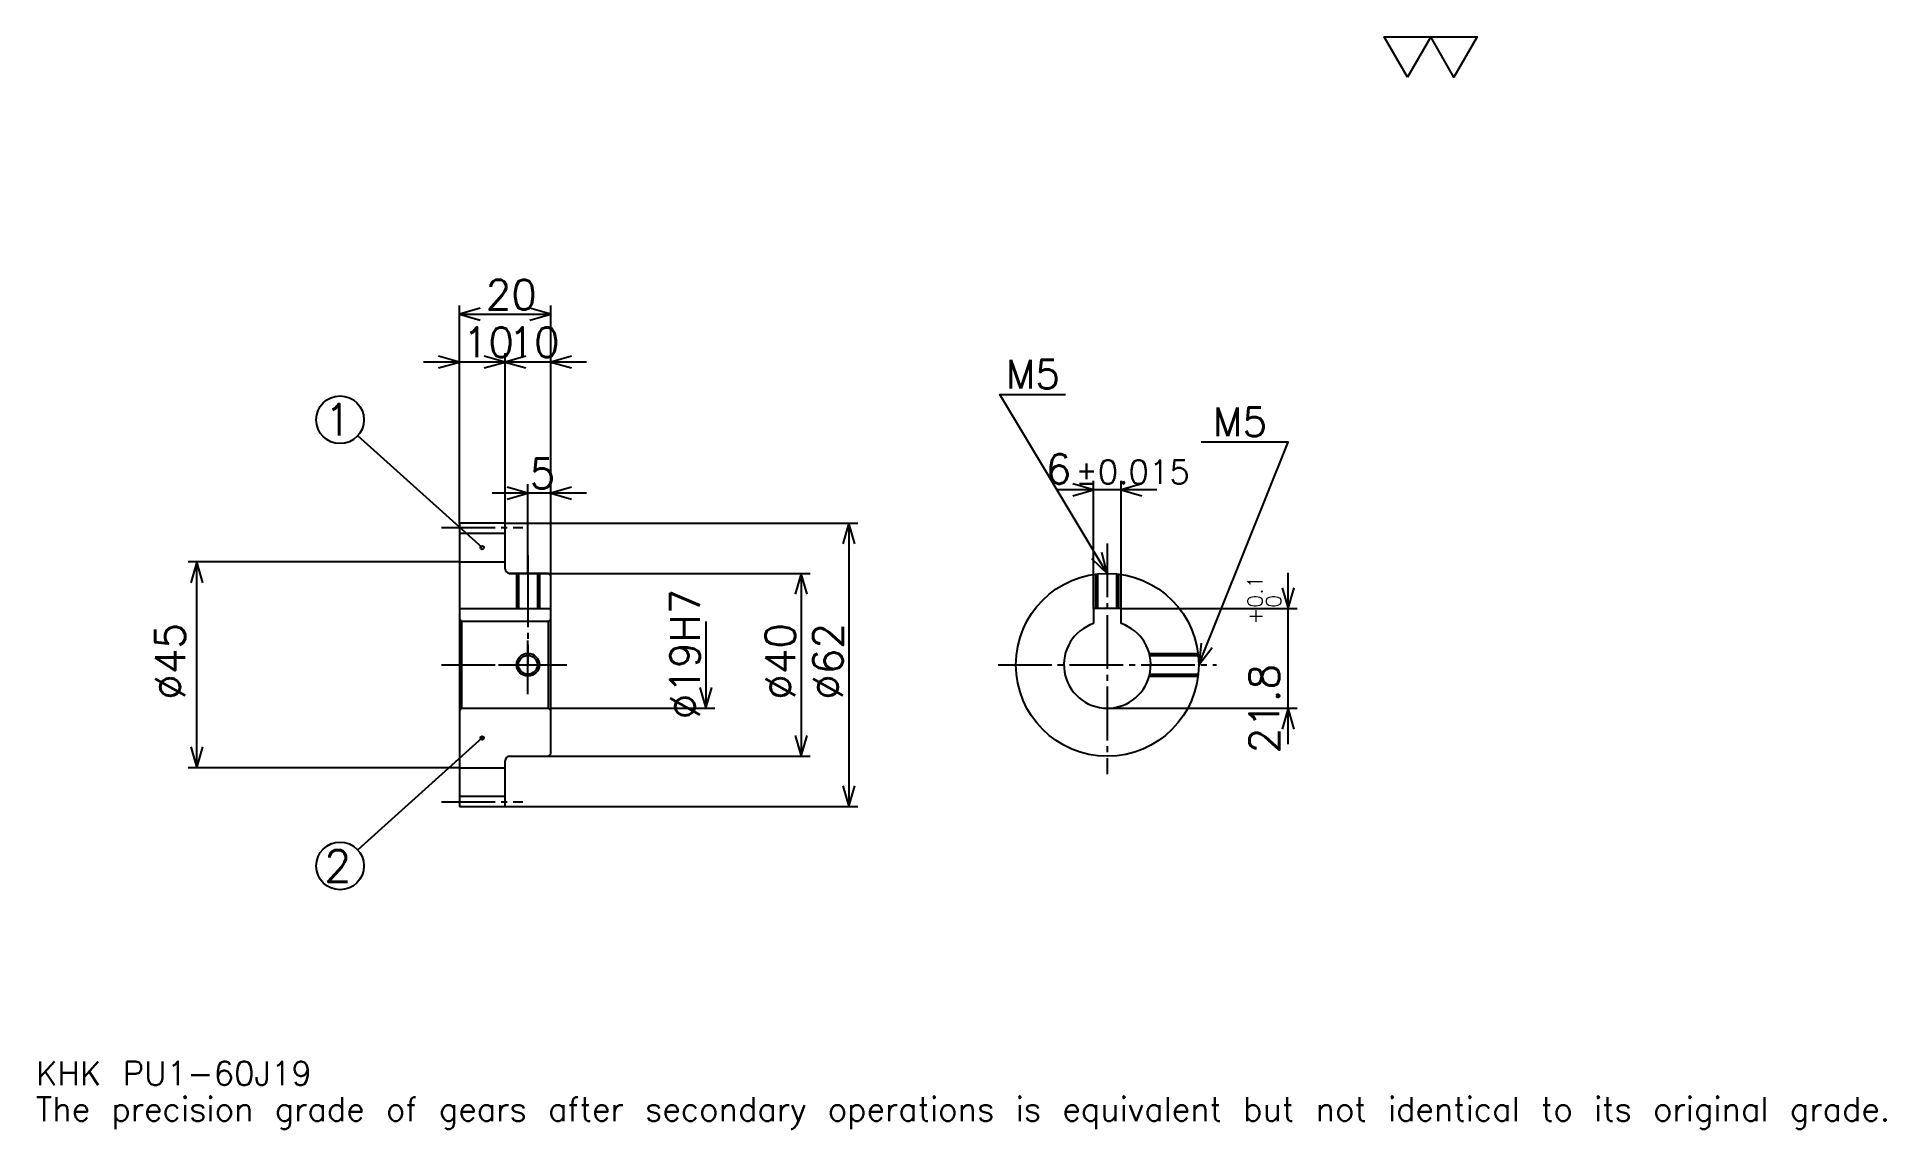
# Model space of a CAD drawing. Extents: x 13 to 418, y 5 to 244.
import ezdxf

# ---------------------------------------------------------------- set-up
doc = ezdxf.new("R2010")
doc.units = 0
doc.linetypes.add('DASHDOT', pattern=[15.652174, 11.73913, -1.304348, 1.304348, -1.304348])
doc.layers.get('0').update_dxf_attribs({"linetype": 'CONTINUOUS'})
doc.layers.add('DASHDOT', color=6, linetype='DASHDOT')
doc.styles.add('KANJI', font='TXT', dxfattribs={"bigfont": 'BIGFONT'})

msp = doc.modelspace()

# ---------------------------------------------------------------- linework, layer by layer
at = {"color": 5}
for p, q in [((105.652168, 137.304352), (105.652168, 184.91304)), ((105.652168, 182.956512), (125.652168, 182.956512)), ((125.652168, 137.304352), (125.652168, 184.91304)), ((115.652168, 137.304352), (115.652168, 174.478256)), ((123.478256, 172.521729), (97.82608, 172.521729)), ((133.478256, 172.521729), (107.82608, 172.521729)), ((110.652168, 131.929352), (83.444283, 156.402176)), ((120.652168, 137.304352), (120.652168, 145.782608)), ((244.391296, 118.604347), (244.391296, 146.521744)), ((250.391296, 118.604347), (250.391296, 146.521744)), ((133.478256, 143.82608), (112.82608, 143.82608)), ((258.217377, 144.565216), (236.565216, 144.565216)), ((105.652168, 137.204346), (105.652168, 137.304352)), ((115.55217, 137.304352), (125.652168, 137.304352)), ((115.652168, 137.204346), (115.652168, 137.304352)), ((120.652168, 126.304344), (120.652168, 137.304352)), ((120.652168, 126.304344), (120.652168, 137.304352)), ((125.652168, 137.304352), (192.82608, 137.304352)), ((125.652168, 125.804344), (125.652168, 137.304352)), ((190.869568, 137.304352), (190.869568, 75.304344)), ((105.652168, 128.804352), (46.304344, 128.804352)), ((48.260864, 83.804344), (48.260864, 128.804352)), ((116.652168, 126.304344), (125.652168, 126.304344)), ((125.652168, 126.304344), (182.391296, 126.304344)), ((180.434784, 126.304344), (180.434784, 86.304344)), ((286.956512, 88.978256), (286.956512, 126.430435)), ((250.391296, 118.604347), (288.913055, 118.604347)), ((159.565216, 115.804344), (159.565216, 96.804344)), ((125.652168, 96.804344), (161.521729, 96.804344)), ((247.391296, 96.804344), (288.913055, 96.804344)), ((110.652168, 90.304344), (83.442734, 65.808235)), ((116.652168, 86.304344), (125.652168, 86.304344)), ((125.652168, 86.304344), (182.391296, 86.304344)), ((105.652168, 83.804344), (46.304344, 83.804344)), ((115.55217, 75.304344), (125.652168, 75.304344)), ((125.652168, 75.304344), (192.82608, 75.304344))]:
    msp.add_line(p, q, dxfattribs=at)
at = {"color": 4}
for p, q in [((105.652168, 135.054352), (115.652168, 135.054352)), ((105.652168, 128.804352), (115.652168, 128.804352)), ((105.652168, 118.604347), (125.652168, 118.604347)), ((106.152168, 115.804344), (106.152168, 96.804344)), ((125.152168, 115.804344), (125.652168, 116.304344)), ((125.152168, 96.804344), (125.652168, 96.304344)), ((105.652168, 83.804344), (115.652168, 83.804344)), ((105.652168, 77.554344), (115.652168, 77.554344))]:
    msp.add_line(p, q, dxfattribs=at)
at = {"color": 7}
msp.add_lwpolyline([(313.043488, 234.782608), (307.956543, 243.600006), (328.304352, 243.600006), (323.217407, 234.782608), (318.130432, 243.600006), (313.043488, 234.782608)], dxfattribs=at)
at = {"color": 5}
for points in [[(110.217384, 184.260864), (105.652168, 182.956512), (110.217384, 181.652176)], [(121.086952, 181.652176), (125.652168, 182.956512), (121.086952, 184.260864)], [(101.086952, 171.217392), (105.652168, 172.521729), (101.086952, 173.82608)], [(111.086952, 171.217392), (115.652168, 172.521729), (111.086952, 173.82608)], [(120.217384, 173.82608), (115.652168, 172.521729), (120.217384, 171.217392)], [(130.217392, 173.82608), (125.652168, 172.521729), (130.217392, 171.217392)], [(247.391296, 126.304344), (223.91304, 165.434784), (238.260864, 165.434784)], [(267.391296, 106.304344), (286.956512, 155), (267.913055, 155)], [(239.82608, 143.260864), (244.391296, 144.565216), (239.82608, 145.869568)], [(254.956512, 145.869568), (250.391296, 144.565216), (254.956512, 143.260864)], [(116.086952, 142.521729), (120.652168, 143.82608), (116.086952, 145.130432)], [(130.217392, 145.130432), (125.652168, 143.82608), (130.217392, 142.521729)], [(192.173904, 132.73912), (190.869568, 137.304352), (189.565216, 132.73912)], [(243.924042, 129.547913), (247.391296, 126.304344), (246.16098, 130.890076)], [(49.565212, 124.239128), (48.260864, 128.804352), (46.956516, 124.239128)], [(181.73912, 121.739128), (180.434784, 126.304344), (179.130432, 121.739128)], [(285.652161, 123.169563), (286.956512, 118.604347), (288.260864, 123.169563)], [(267.882996, 111.026711), (267.391296, 106.304344), (270.303619, 110.054146)], [(158.260864, 101.36956), (159.565216, 96.804344), (160.869568, 101.36956)], [(288.260864, 92.239128), (286.956512, 96.804344), (285.652161, 92.239128)], [(179.130432, 90.86956), (180.434784, 86.304344), (181.73912, 90.86956)], [(46.956516, 88.36956), (48.260864, 83.804344), (49.565212, 88.36956)], [(189.565216, 79.86956), (190.869568, 75.304344), (192.173904, 79.86956)]]:
    msp.add_lwpolyline(points, dxfattribs=at)
at = {"color": 4}
for points in [[(115.652168, 127.304344), (115.652168, 137.204346), (115.55217, 137.304352), (105.752167, 137.304352), (105.652168, 137.204346), (105.652168, 96.304344)], [(116.652168, 86.304344), (125.152168, 86.304344), (125.652168, 86.804344), (125.652168, 125.804344), (125.152168, 126.304344), (116.652168, 126.304344)], [(118.152168, 126.304344), (118.152168, 118.604347)], [(118.587166, 126.304344), (118.587166, 118.604347)], [(122.717171, 126.304344), (122.717171, 118.604347)], [(123.152168, 126.304344), (123.152168, 118.604347)], [(244.891296, 118.604347), (244.891296, 126.147476)], [(245.326294, 118.604347), (245.326294, 126.197449)], [(249.456299, 118.604347), (249.456299, 126.197449)], [(249.891296, 118.604347), (249.891296, 126.147476)], [(250.391296, 115.318222), (250.391296, 118.604347), (244.391296, 118.604347), (244.391296, 115.318222)], [(105.652168, 96.304344), (106.152168, 96.804344), (125.152168, 96.804344), (125.152168, 115.804344), (106.152168, 115.804344), (105.652168, 116.304344)], [(256.556458, 108.804344), (267.234436, 108.804344)], [(256.664154, 108.369347), (267.284424, 108.369347)], [(256.556458, 103.804344), (267.234436, 103.804344)], [(256.664154, 104.239342), (267.284424, 104.239342)], [(105.652168, 96.304344), (105.652168, 75.404343), (105.752167, 75.304344), (115.55217, 75.304344), (115.652168, 75.404343), (115.652168, 85.304344)]]:
    msp.add_lwpolyline(points, dxfattribs=at)
at = {"color": 5}
for centre, radius in [((79.565216, 159.891296), 5.217391), ((110.652168, 131.929352), 0.391304), ((110.652168, 90.304344), 0.391304), ((79.565216, 62.317387), 5.217391)]:
    msp.add_circle(centre, radius, dxfattribs=at)
at = {"color": 4}
for centre, radius in [((247.391296, 106.304344), 20), ((120.652168, 106.304344), 2.065)]:
    msp.add_circle(centre, radius, dxfattribs=at)
at = {"color": 7}
msp.add_circle((120.652168, 106.304344), 2.5, dxfattribs=at)
at = {"color": 4}
for centre, radius, start, end in [((116.652168, 127.304344), 1, 180, 270), ((247.391296, 106.304344), 9.5, 108.40848033, 71.59151967), ((116.652168, 85.304344), 1, 90, 180)]:
    msp.add_arc(centre, radius, start, end, dxfattribs=at)
at = {"layer": 'DASHDOT', "color": 7}
for p, q in [((101.739128, 136.304352), (119.565208, 136.304352)), ((247.391296, 132.82608), (247.391296, 82.391296)), ((120.652168, 126.304344), (120.652168, 106.304344)), ((101.739128, 106.304344), (129.565216, 106.304344)), ((223.478256, 106.304344), (271.304352, 106.304344)), ((101.739128, 76.304344), (119.565208, 76.304344))]:
    msp.add_line(p, q, dxfattribs=at)
for points in [[(120.652168, 130.217392), (120.652168, 114.691299)], [(120.652168, 99.891304), (120.652168, 112.717384)], [(114.23912, 106.304344), (127.065216, 106.304344)]]:
    msp.add_lwpolyline(points, dxfattribs=at)

# ---------------------------------------------------------------- texts
at = {"color": 7, "style": 'KANJI'}
for s, height, p in [('20', 6.521739, (111.41304, 184)), ('10', 6.521739, (106.41304, 173.565216)), ('10', 6.521739, (116.41304, 173.565216)), ('M5', 6.26087, (225.217377, 166.739136)), ('1', 6.956522, (76.086952, 156.41304)), ('M5', 6.26087, (270.521729, 156.304352)), ('5', 6.521739, (121.0326, 144.869568)), ('6', 6.521739, (233.929138, 145.869568)), ('%%p0.015', 5.217391, (240.384857, 145.869568)), ('2', 6.956522, (76.086952, 58.839127)), ('KHK PU1-60J19', 5.217391, (13.043478, 14.347826)), ('The precision grade of gears after secondary operations is equivalent but not identical to its original grade.', 5.217391, (13.043478, 6.521739))]:
    msp.add_text(s, height=height, dxfattribs=at).set_placement(p)
for s, height, p in [('%%c19H7', 6.521739, (158.260864, 94.402168)), ('0.1', 3.26087, (281.347839, 118.809372)), ('+', 3.26087, (281.347839, 115.157196)), ('0', 3.26087, (285.391296, 118.809372)), ('%%c45', 6.521739, (45.652168, 98.641304)), ('%%c40', 6.521739, (179.130432, 98.641296)), ('%%c62', 6.521739, (189.565216, 98.641296)), ('21.8', 6.521739, (285, 86.928528))]:
    msp.add_text(s, height=height, rotation=90, dxfattribs=at).set_placement(p)

doc.saveas('drawing.dxf')
